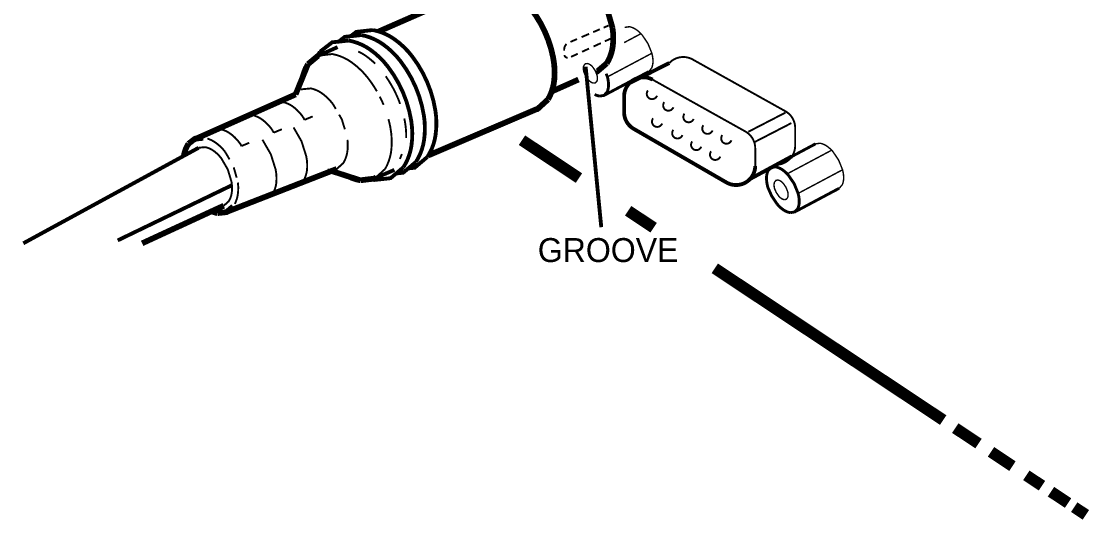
# Model space of a CAD drawing. Extents: x 1.22 to 4.01, y 1.19 to 4.22.
# Drawn here: x 1.219 to 4.009, y 1.188 to 2.49 of the extents above; entities that cross this region are included whole.
import ezdxf
from ezdxf.enums import TextEntityAlignment as Align

# ---------------------------------------------------------------- set-up
doc = ezdxf.new("R2010")
doc.units = 0
doc.layers.add('1', color=7, linetype='CONTINUOUS')

msp = doc.modelspace()

# ---------------------------------------------------------------- linework, layer by layer
at = {"layer": '1', "color": 0}
for points, const_width in [([(2.4776, 2.5793), (2.5987, 2.6307), (2.6031, 2.6341), (2.6357, 2.6373, -0.106872), (2.678, 2.6184, -0.073827), (2.7131, 2.5836), (2.7432, 2.5314), (2.7599, 2.4734, -0.073827), (2.7605, 2.424, -0.106872), (2.7448, 2.3804), (2.7199, 2.3592), (2.718, 2.359)], 0.015), ([(2.2801, 2.1405), (2.5617, 2.2609), (2.5644, 2.2613), (2.592, 2.2865, 0.106618), (2.6083, 2.3383, 0.072346), (2.6052, 2.3962, 0.058758), (2.5833, 2.464, 0.058758), (2.5461, 2.5249, 0.072346), (2.5041, 2.5648, 0.106618), (2.4542, 2.5862), (2.4171, 2.5817), (2.4142, 2.5793), (2.1505, 2.4637)], 0.015), ([(2.0459, 2.4372), (2.0621, 2.4497), (2.1055, 2.4544, -0.107057), (2.1611, 2.4307, -0.07538), (2.2074, 2.3862, -0.062154), (2.2467, 2.3191, -0.062154), (2.2683, 2.2444, -0.07538), (2.2687, 2.1801, -0.107057), (2.2476, 2.1235), (2.2143, 2.0953), (2.1959, 2.0933, -0.107057)], 0.01), ([(2.0773, 2.4514), (2.0921, 2.4627), (2.1355, 2.4675, -0.107057), (2.1911, 2.4438, -0.07538), (2.2374, 2.3992, -0.062154), (2.2767, 2.3321, -0.062154), (2.2983, 2.2574, -0.07538), (2.2987, 2.1932, -0.107057), (2.2776, 2.1366), (2.2443, 2.1083), (2.2276, 2.1065, -0.107057)], 0.01), ([(2.6991, 2.4575), (2.6794, 2.449, 0.299773)], 0.005), ([(2.727, 2.4695), (2.7096, 2.462, 0.299773)], 0.005), ([(2.7498, 2.4793), (2.7368, 2.4737, 0.299773)], 0.005), ([(2.8537, 2.3586), (2.8618, 2.3675, 0.104631), (2.8655, 2.3867, 0.065924), (2.8624, 2.4076), (2.8523, 2.4323), (2.8374, 2.4544, 0.065924), (2.8218, 2.4686, 0.104631), (2.8039, 2.4762), (2.7919, 2.4744)], 0.00375), ([(1.9901, 2.3984, -0.023545), (1.9973, 2.4108), (2.0292, 2.4354), (2.0726, 2.4401, -0.107057), (2.1282, 2.4165, -0.07538), (2.1745, 2.3719, -0.062154), (2.2138, 2.3048, -0.062154), (2.2354, 2.2301, -0.07538), (2.2359, 2.1659, -0.107057), (2.2147, 2.1092), (2.1815, 2.081), (2.1381, 2.0763, -0.017804), (2.1282, 2.0786, -0.07538)], 0.01), ([(2.6401, 2.4308, 0.20344), (2.634, 2.4164), (2.634, 2.4134, 0.547079)], 0.005), ([(2.6676, 2.444), (2.6503, 2.4365, 0.299773)], 0.005), ([(1.9525, 2.3452, -0.065824), (1.966, 2.3784), (1.9925, 2.4004), (1.996, 2.4008, -0.106618)], 0.015), ([(1.9971, 2.401), (2.0296, 2.4049, -0.106618), (2.0795, 2.3836, -0.072346), (2.1215, 2.3436, -0.03557), (2.1458, 2.3077, -0.058758)], 0.005), ([(2.0971, 2.4116, -0.045221), (2.1172, 2.3999, -0.039198), (2.1414, 2.3797, -0.058758)], 0.005), ([(2.6344, 2.4021, 0.317641), (2.6434, 2.3949)], 0.005), ([(2.9688, 2.3908, 0.342669), (2.9082, 2.3816, 0.342669)], 0.005), ([(2.1689, 2.3469, -0.045392), (2.1964, 2.2991, -0.021506), (2.2063, 2.2749, -0.072346)], 0.005), ([(2.7133, 2.2995, 0.071192), (2.7259, 2.2951), (2.7379, 2.2969), (2.746, 2.3058, 0.104631), (2.7497, 2.325, 0.065924), (2.7466, 2.3458), (2.7434, 2.3536)], 0.0075), ([(2.8646, 2.338, 0.572722), (2.7902, 2.2943, 0.572722)], 0.01), ([(1.9483, 2.3111), (1.9507, 2.313), (1.9739, 2.3152, -0.106316), (2.0053, 2.3005, -0.070981), (2.0314, 2.2742), (2.0387, 2.2616)], 0.005), ([(2.1534, 2.2937, -0.010016), (2.1587, 2.2827, -0.009247), (2.1632, 2.2724, -0.072346)], 0.005), ([(2.8524, 2.3097, 1.172235), (2.876, 2.2961, 1.172235)], 0.005), ([(1.8828, 2.2766), (1.884, 2.2776), (1.903, 2.2791, -0.105075), (1.9299, 2.2655, -0.067027), (1.9523, 2.242), (1.9575, 2.233)], 0.005), ([(2.8951, 2.2795, 1.172235), (2.9186, 2.2659, 1.172235)], 0.005), ([(1.8095, 2.2442), (1.8229, 2.2452, -0.105075), (1.8498, 2.2316, -0.067027), (1.8723, 2.2081), (1.8771, 2.1995)], 0.005), ([(2.0473, 2.2467), (2.0544, 2.2345), (2.0623, 2.2085, -0.070981)], 0.005), ([(2.176, 2.235, -0.016976), (2.1807, 2.2149, -0.072346), (2.1837, 2.157, -0.106618), (2.1674, 2.1052), (2.1446, 2.0843)], 0.005), ([(2.2172, 2.2367, -0.004581), (2.2184, 2.2313, -0.05674), (2.2221, 2.1858, -0.106618)], 0.005), ([(2.7902, 2.2531, 0.267637), (2.8152, 2.2098, 0.267637)], 0.01), ([(2.8659, 2.2372, 1.172235), (2.8894, 2.2236, 1.172235)], 0.005), ([(2.9478, 2.2493, 1.172235), (2.9714, 2.2357, 1.172235)], 0.005), ([(3.2362, 2.212, 0.27168), (3.2106, 2.2557, 0.27168)], 0.005), ([(1.7264, 2.2072), (1.74, 2.2083, -0.105075), (1.767, 2.1947, -0.067027), (1.7894, 2.1711), (1.7931, 2.1646)], 0.005), ([(1.9285, 2.2135, -0.001716), (1.929, 2.2128), (1.9493, 2.1773), (1.9617, 2.1382, -0.067027), (1.9639, 2.1058, -0.105075), (1.9557, 2.0768), (1.9464, 2.0681)], 0.005), ([(2.9186, 2.207, 1.172235), (2.9422, 2.1934, 1.172235)], 0.005), ([(2.997, 2.2191, 1.172235), (3.0206, 2.2055, 1.172235)], 0.005), ([(3.132, 2.1592, 0.27168), (3.1064, 2.2028, 0.27168)], 0.005), ([(1.6426, 2.1393, -0.103934), (1.6547, 2.1709), (1.6719, 2.1841), (1.6929, 2.1863, -0.107052)], 0.015), ([(1.7039, 2.1844, -0.078239), (1.7254, 2.1737, -0.075322), (1.7503, 2.1496), (1.7618, 2.1299)], 0.005), ([(1.8471, 2.1813, -0.006106), (1.8489, 2.1789), (1.8693, 2.1434), (1.8817, 2.1043, -0.067027), (1.8839, 2.0719, -0.105075), (1.8756, 2.0429), (1.8713, 2.0388)], 0.005), ([(2.0691, 2.1811, -0.052772), (2.0692, 2.1535, -0.106316), (2.0585, 2.1206), (2.0411, 2.1051), (2.0387, 2.1048, -0.106316)], 0.005), ([(2.9678, 2.1768, 1.172235), (2.9914, 2.1632, 1.172235)], 0.005), ([(3.0464, 2.1934, 1.172235), (3.0699, 2.1798, 1.172235)], 0.005), ([(1.6812, 2.1604), (1.6984, 2.162, -0.106538), (1.7214, 2.1515, -0.071952), (1.7405, 2.1324), (1.7572, 2.1036), (1.7668, 2.0717, -0.071952), (1.7677, 2.0446, -0.106538), (1.7596, 2.0207), (1.7466, 2.0092)], 0.005), ([(3.0172, 2.1511, 1.172235), (3.0408, 2.1375, 1.172235)], 0.005), ([(3.187, 2.116, 0.409398), (3.2362, 2.166, 0.409398)], 0.005), ([(3.3508, 2.0546), (3.3589, 2.0636, 0.104631), (3.3626, 2.0827, 0.065924), (3.3594, 2.1036), (3.3494, 2.1283), (3.3345, 2.1504, 0.065924), (3.3189, 2.1646, 0.104631), (3.3009, 2.1722), (3.289, 2.1705)], 0.00375), ([(2.2109, 2.144, -0.02669), (2.2057, 2.1314)], 0.005), ([(1.7726, 2.1092), (1.7803, 2.0824, -0.075322)], 0.005), ([(2.1442, 2.084), (2.1398, 2.08), (2.1027, 2.0755, -0.060498), (2.0732, 2.085, -0.017633)], 0.015), ([(3.057, 2.0698, 0.577738), (3.132, 2.1131, 0.577738)], 0.01), ([(1.7835, 2.0696, -0.068175), (1.7832, 2.0382, -0.083191), (1.7754, 2.0139)], 0.005), ([(1.7711, 2.007), (1.7538, 1.9924), (1.7303, 1.9899, -0.05217), (1.715, 1.9946, -0.075322)], 0.015)]:
    msp.add_lwpolyline(points, format="xyb", dxfattribs=dict(at, const_width=const_width))
for points, const_width in [([(2.8342, 2.458), (2.7902, 2.4346)], 0.00375), ([(1.9922, 2.4002), (2.0434, 2.4229)], 0.01), ([(2.7105, 2.4245), (2.7296, 2.4333)], 0.005), ([(2.7399, 2.438), (2.7547, 2.4448)], 0.005), ([(2.6521, 2.3976), (2.6695, 2.4056)], 0.005), ([(2.6807, 2.4108), (2.6988, 2.4191)], 0.005), ([(2.8625, 2.4069), (2.7467, 2.3452)], 0.00375), ([(1.966, 2.3784), (1.9339, 2.2995)], 0.015), ([(2.69, 2.3718), (2.7307, 1.9531)], 0.01), ([(2.8038, 2.3286), (2.9082, 2.3816)], 0.01), ([(3.2106, 2.2557), (2.9688, 2.3908)], 0.005), ([(2.6714, 2.3383), (2.6014, 2.3071)], 0.015), ([(2.8537, 2.3586), (2.7379, 2.2969)], 0.0075), ([(3.1064, 2.2028), (2.8646, 2.338)], 0.005), ([(1.9339, 2.2995), (1.6684, 2.1814)], 0.015), ([(2.7902, 2.2943), (2.7902, 2.2531)], 0.01), ([(1.9573, 2.2333), (1.9784, 2.2421)], 0.005), ([(3.2107, 2.252), (3.1141, 2.2021)], 0.005), ([(1.8769, 2.1999), (1.8982, 2.2087)], 0.005), ([(3.057, 2.0698), (2.8152, 2.2098)], 0.01), ([(3.2264, 2.2248), (3.1298, 2.1749)], 0.005), ([(3.2362, 2.212), (3.2362, 2.166)], 0.005), ([(2.524, 2.1801), (2.6726, 2.0813)], 0.03), ([(1.6812, 2.1604), (1.2241, 1.9111)], 0.01), ([(1.7929, 2.1649), (1.813, 2.1733)], 0.005), ([(3.132, 2.1592), (3.132, 2.1131)], 0.005), ([(3.289, 2.1705), (3.1732, 2.1087)], 0.0075), ([(3.3312, 2.154), (3.2154, 2.0923)], 0.00375), ([(3.1184, 2.0788), (3.2276, 2.138)], 0.01), ([(2.0411, 2.1051), (1.7519, 1.9922)], 0.015), ([(2.1027, 2.0755), (2.0276, 2.0998)], 0.015), ([(2.1916, 2.1027), (2.138, 2.0797)], 0.01), ([(3.3596, 2.1029), (3.2438, 2.0412)], 0.00375), ([(1.768, 2.0627), (1.4701, 1.9187)], 0.01), ([(3.3508, 2.0546), (3.235, 1.9929)], 0.0075), ([(1.7466, 2.0092), (1.5339, 1.9111)], 0.015), ([(2.8008, 1.996), (2.8673, 1.9518)], 0.03), ([(3.0267, 1.8458), (3.622, 1.45)], 0.03), ([(3.6535, 1.429), (3.7141, 1.3887)], 0.03), ([(3.7466, 1.3671), (3.8025, 1.3299)], 0.03), ([(3.8387, 1.3059), (3.8794, 1.2788)], 0.03), ([(3.903, 1.2631), (3.9475, 1.2336)], 0.03), ([(3.9637, 1.2228), (3.9939, 1.2027)], 0.03)]:
    msp.add_lwpolyline(points, dxfattribs=dict(at, const_width=const_width))
for points, const_width in [([(2.6891, 2.3794), (2.6856, 2.3756, 0.104615), (2.684, 2.3674, 0.065886), (2.6856, 2.3574), (2.6897, 2.3479), (2.6961, 2.3384, 0.065886), (2.7028, 2.3323, 0.104615), (2.7105, 2.329), (2.7156, 2.3298), (2.7191, 2.3336, 0.104615), (2.7206, 2.3418, 0.065886), (2.7193, 2.3508), (2.715, 2.3614), (2.7086, 2.3708, 0.065886), (2.7019, 2.3769, 0.104615), (2.6942, 2.3802)], 0.00375), ([(3.1732, 2.1087), (3.1651, 2.0998, 0.104631), (3.1614, 2.0806, 0.065924), (3.1649, 2.0572), (3.1746, 2.0351), (3.1895, 2.013, 0.065924), (3.205, 1.9987, 0.104631), (3.223, 1.9911), (3.235, 1.9929), (3.2431, 2.0018, 0.104631), (3.2468, 2.021, 0.065924), (3.2436, 2.0418), (3.2336, 2.0665), (3.2187, 2.0886, 0.065924), (3.2031, 2.1029, 0.104631), (3.1851, 2.1105)], 0.0075), ([(3.1862, 2.0754), (3.1827, 2.0716, 0.104615), (3.1811, 2.0634, 0.065886), (3.1826, 2.0534), (3.1868, 2.0439), (3.1932, 2.0344, 0.065886), (3.1998, 2.0283, 0.104615), (3.2075, 2.025), (3.2126, 2.0258), (3.2161, 2.0296, 0.104615), (3.2177, 2.0378, 0.065886), (3.2163, 2.0468), (3.212, 2.0574), (3.2057, 2.0668, 0.065886), (3.199, 2.0729, 0.104615), (3.1913, 2.0762)], 0.00375)]:
    msp.add_lwpolyline(points, format="xyb", close=True, dxfattribs=dict(at, const_width=const_width))
for points in [[(1.9339, 2.2995), (1.9424, 2.3063)], [(1.7984, 2.239), (1.7988, 2.2394)], [(1.7158, 2.2023), (1.7162, 2.2026)]]:
    msp.add_lwpolyline(points, dxfattribs=at)
msp.add_lwpolyline([(2.0341, 2.1044), (2.0179, 2.1029, -0.106316)], format="xyb", dxfattribs=at)

# ---------------------------------------------------------------- texts
msp.add_text('GROOVE', height=0.0625, dxfattribs=at).set_placement((2.7486, 1.8622), align=Align.CENTER)

doc.saveas('drawing.dxf')
